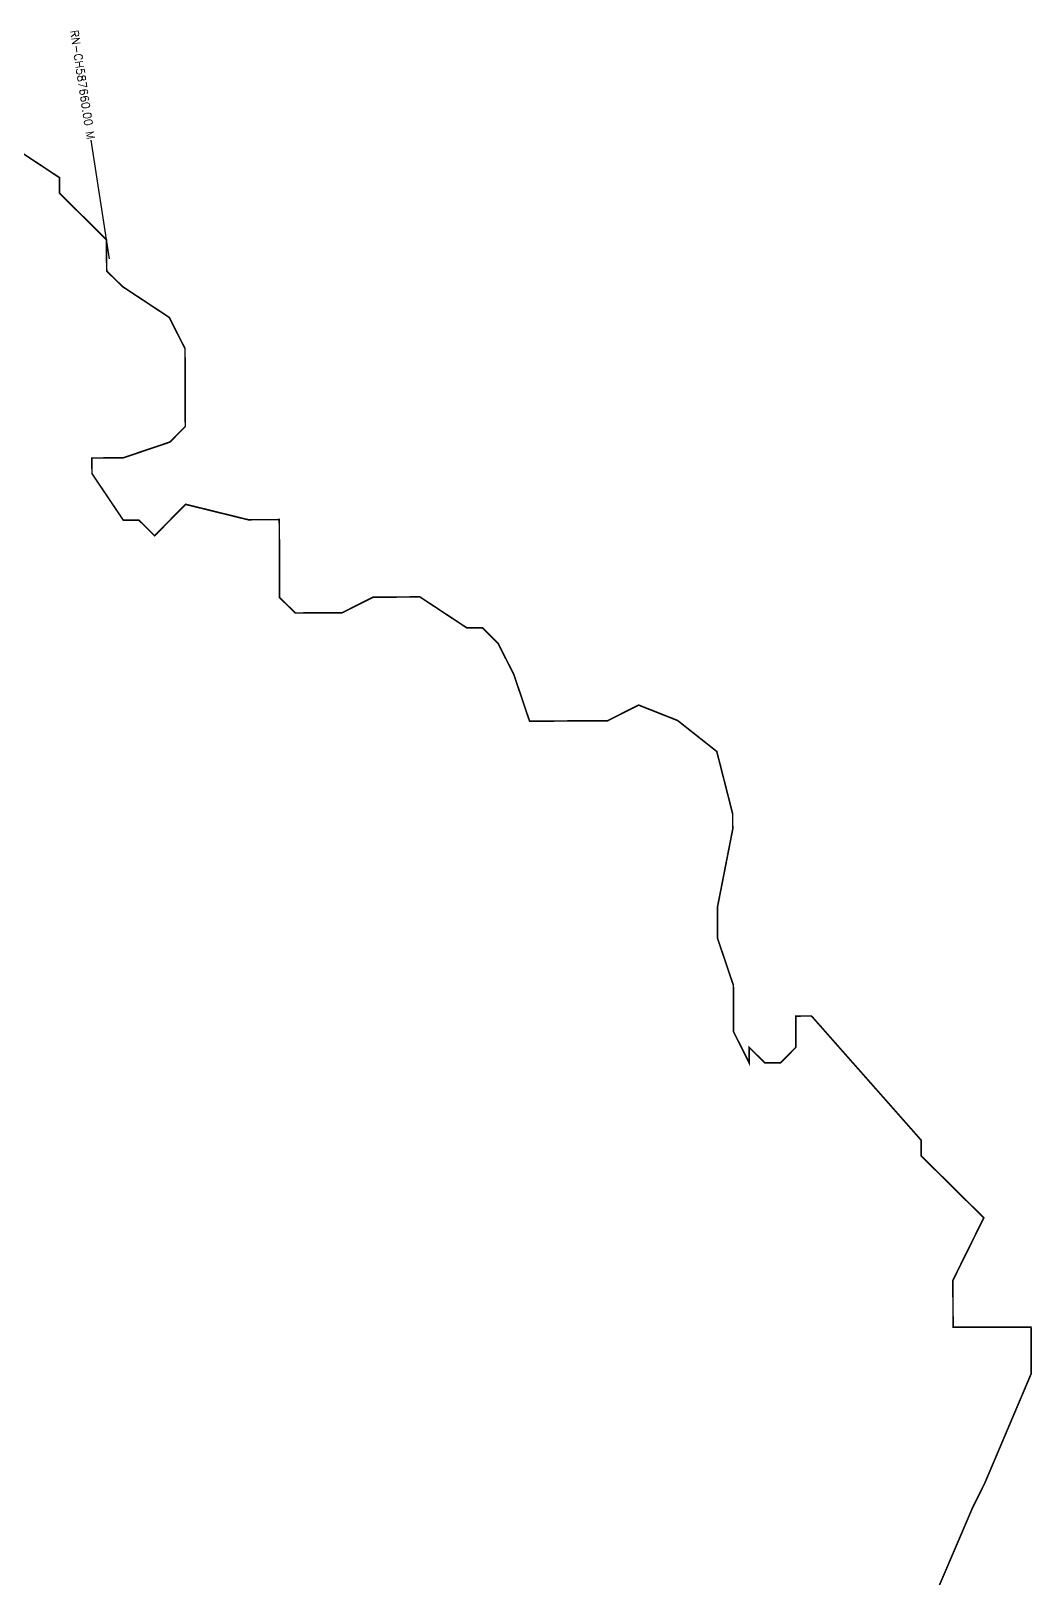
# Model space of a CAD drawing. Header units: metres. Extents: x 320296 to 325210, y 1833023 to 1837179.
# Drawn here: x 322765 to 324016, y 1834957 to 1836891 of the extents above; entities that cross this region are included whole.
import ezdxf
from ezdxf.enums import TextEntityAlignment as Align

# ---------------------------------------------------------------- set-up
doc = ezdxf.new("R2010")
doc.units = ezdxf.units.M
doc.layers.add('CS', color=134, linetype='Continuous')
doc.layers.add('CSMark', color=6, linetype='Continuous')
doc.styles.get("Standard").update_dxf_attribs({"font": 'simplex.shx'})

msp = doc.modelspace()

# ---------------------------------------------------------------- linework, layer by layer
at = {"color": 6, "const_width": 2, "flags": 128}
msp.add_lwpolyline([(322742, 1836746.3), (322800.6, 1836707.6), (322800.6, 1836688.1), (322859.1, 1836630.2), (322859.5, 1836591), (322879.1, 1836571.6), (322937.7, 1836532.9), (322957.3, 1836494), (322957.7, 1836396.6), (322938.3, 1836377.1), (322880, 1836357.4), (322841, 1836357.2), (322841.1, 1836337.7), (322880.3, 1836279.4), (322899.8, 1836279.5), (322919.3, 1836260.1), (322958.1, 1836299.3), (323036.1, 1836280.1), (323075.1, 1836280.2), (323075.5, 1836182.8), (323095.1, 1836163.5), (323153.5, 1836163.7), (323192.3, 1836183.3), (323250.8, 1836183.6), (323309.4, 1836144.9), (323328.9, 1836145), (323348.4, 1836125.6), (323368.1, 1836086.7), (323387.8, 1836028.3), (323485.2, 1836028.8), (323524.1, 1836048.4), (323572.8, 1836029.1), (323621.7, 1835990.4), (323641.5, 1835912.6), (323641.6, 1835893.1), (323622.5, 1835795.6), (323622.7, 1835756.7), (323642.4, 1835698.3), (323642.7, 1835639.9), (323662.3, 1835601), (323662.2, 1835618.7), (323662.2, 1835620.5), (323681.8, 1835601.1), (323701.3, 1835601.2), (323720.6, 1835620.8), (323720.5, 1835659.7), (323740, 1835659.8), (323877, 1835504.6), (323877, 1835485), (323953.5, 1835409.3), (323955.3, 1835407.5), (323916.7, 1835329.4), (323916.9, 1835271), (324014.3, 1835271), (324014.6, 1835212.9), (323956.7, 1835076.3), (323941.1, 1835044.8), (323879.5, 1834900.7)], dxfattribs=at)
at = {"layer": 'CS'}
msp.add_line((322862.8, 1836606.3), (322839.9, 1836754.6), dxfattribs=at)

# ---------------------------------------------------------------- texts
at = {"layer": 'CSMark'}
msp.add_text('RN-CH587660.00 M', height=10, rotation=278.7558, dxfattribs=at).set_placement((322839.8, 1836755.6), align=Align.MIDDLE_RIGHT)

doc.saveas('drawing.dxf')
